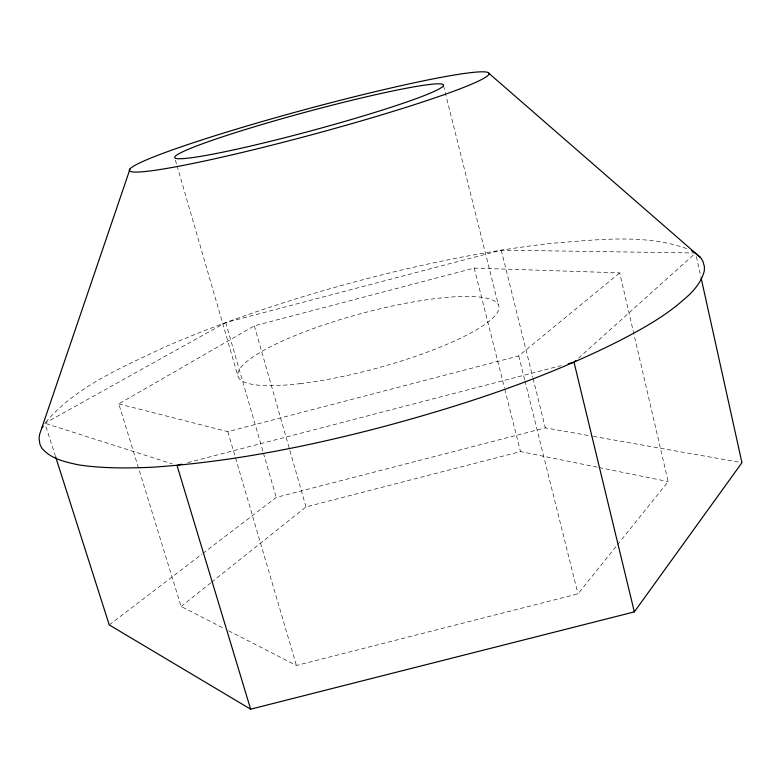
<?xml version="1.0" encoding="UTF-8"?>
<svg xmlns="http://www.w3.org/2000/svg" width="781" height="781" viewBox="0 0 781 781"><rect width="100%" height="100%" fill="white"/><g stroke="black" fill="none" stroke-linecap="round" stroke-linejoin="round"><path stroke-width="0.59" stroke-dasharray="3.9 2.93" d="M228.54 630.755L296.419 665.48L577.979 593.872L616.629 545.753M617.39 544.816L668.165 481.604L619.694 272.862L474.213 268.098L254.333 325.843L118.79 403.894L181.124 606.495L224.225 628.549M45.698 422.306C76.431 386.068 122.295 367.363 164.235 347.252C226.119 320.395 290.337 299.172 355.462 281.697C420.334 264.359 486.29 250.662 553.055 243.155C597.328 239.933 644.286 233.451 686.938 248.7M578.565 358.176L693.792 254.635M118.79 403.894L227.827 431.659L518.701 355.951L619.694 272.862M181.124 606.495L210.675 582.929M211.622 582.177L305.986 506.918L520.507 451.574L597.904 467.311M109.252 624.927L201.918 554.168M202.884 553.426L276.24 497.409L545.333 427.871L592.086 436.149M695.607 253.005L501.265 250.145L225.68 322.573L44.898 423.224L55.256 455.684M187.606 462.645L561.07 365.625M593.287 436.364L741.95 462.684M599.095 467.555L668.165 481.604M46.059 423.595L172.367 463.914M227.827 431.659L296.419 665.48M175.354 159.988L176.711 164.664M177.053 165.836L238.068 376.53M225.68 322.573L263.099 451.955M263.431 453.117L276.24 497.409M254.333 325.843L305.986 506.918M474.213 268.098L504.487 388.059M504.78 389.241L520.507 451.574M443.53 85.783L498.298 304.619M518.701 355.951L524.598 379.625M524.891 380.816L577.979 593.872M501.265 250.145L532.788 377.262M533.072 378.434L545.333 427.871M696.398 256.578L700.869 276.825M299.943 383.666A135.064 28.409 -15.1 0 0 498.952 308.31A135.064 28.409 -15.1 0 0 306.269 331.173A135.064 28.409 -15.1 0 0 299.943 383.666"/><path stroke-width="1.17" d="M130.046 168.94L39.626 434.314L39.05 438.424L39.938 444.321L41.715 447.923C50.609 458.984 65.389 461.991 78.686 464.9C103.17 468.541 128.016 468.297 152.705 467.204C231.85 461.903 309.979 446.127 386.546 425.83C466.208 404.265 545.177 378.199 619.011 340.985C641.347 329.357 663.86 317.135 682.819 300.402C692.366 292.621 701.279 282.976 704.316 270.841L704.433 266.712L702.802 260.981L700.606 257.593L489.033 73.434A186.2 13.033 -15.1 0 0 216.562 135.24A186.2 13.033 -15.1 0 0 222.185 157.118A186.2 13.033 -15.1 0 0 489.033 73.434M42.174 427.724L43.306 426.162M55.627 456.836L109.252 624.927L250.642 709.187L634.338 611.884L741.95 462.684L701.133 278.026M568.138 363.79L574.025 362.257L575.841 360.627M181.719 464.168L177.004 465.398L250.642 709.187M693.938 252.175L700.606 257.593M691.302 250.359L693.108 251.765M574.025 362.257L634.338 611.884M234.632 149.659A139.243 9.723 -15.1 0 0 443.286 85.91A139.243 9.723 -15.1 0 0 249.354 128.309A139.243 9.723 -15.1 0 0 234.632 149.659"/></g></svg>
